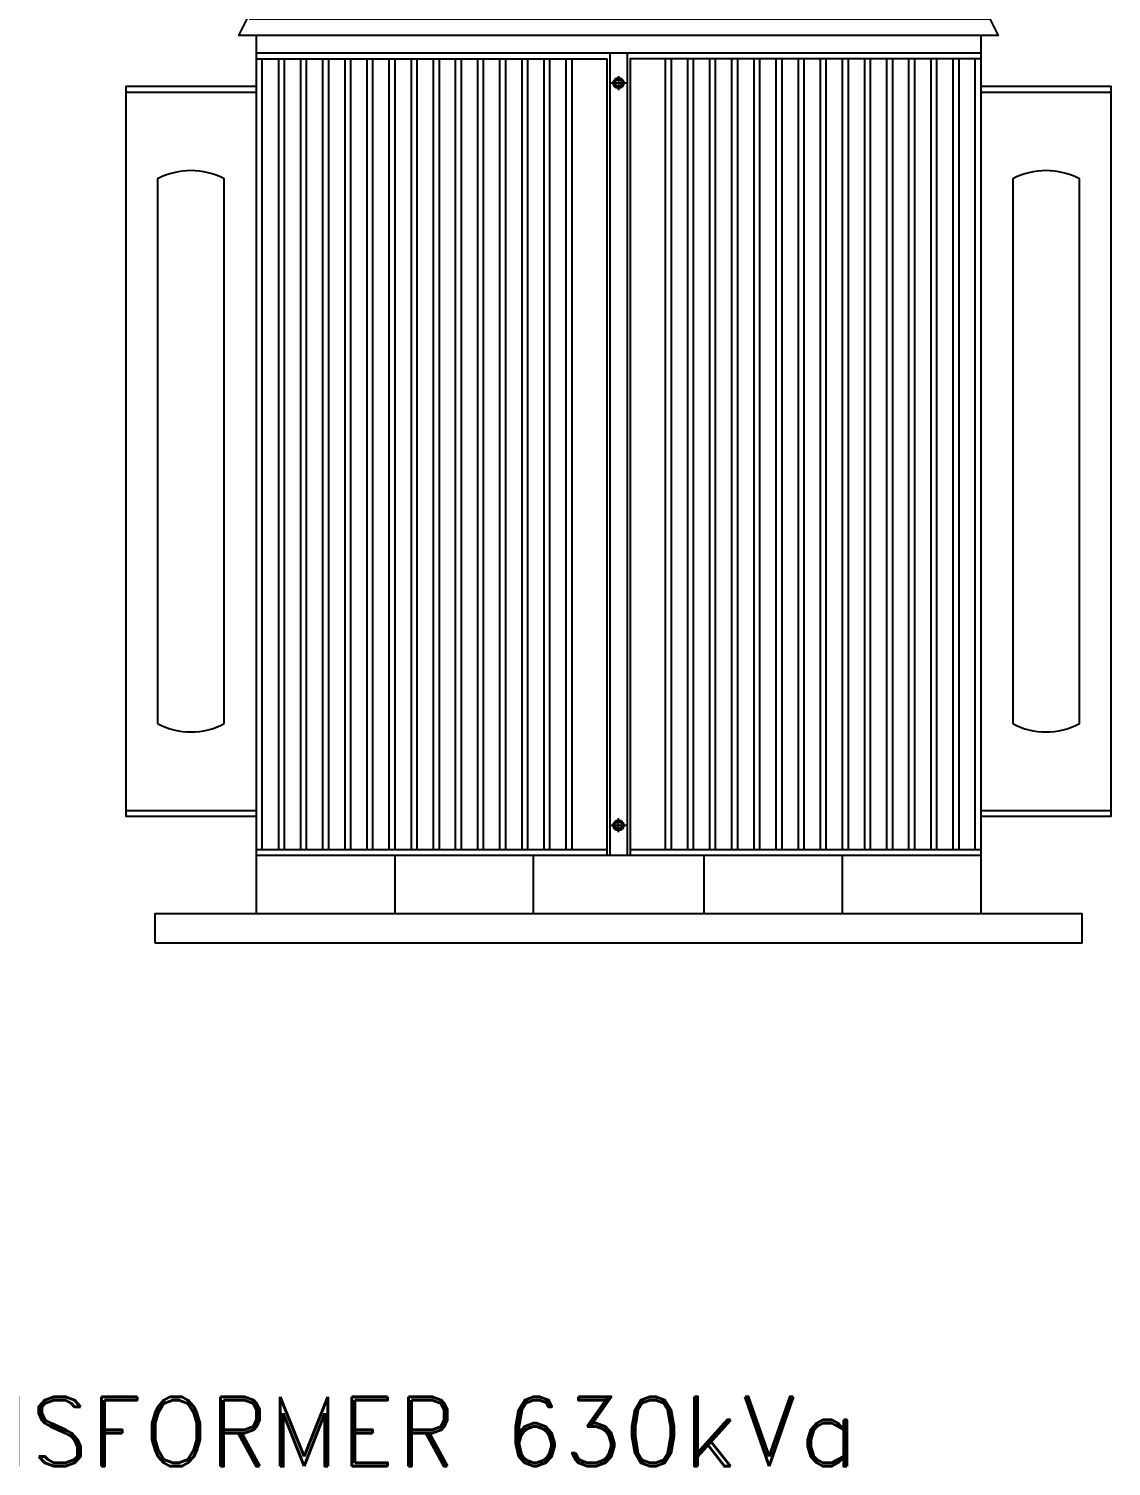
# Model space of a CAD drawing. Header units: millimetres. Extents: x 20927 to 53748, y 38421 to 54891.
# Drawn here: x 47485 to 49352, y 50584 to 53065 of the extents above; entities that cross this region are included whole.
import ezdxf
from ezdxf.enums import TextEntityAlignment as Align

# ---------------------------------------------------------------- set-up
doc = ezdxf.new("R2010")
doc.units = ezdxf.units.MM
doc.linetypes.add('CENTERX2', pattern=[101.6, 63.5, -12.7, 12.7, -12.7])
doc.layers.add('Btrans.', color=2, linetype='Continuous')
doc.layers.add('HIGHT', color=8, linetype='Continuous')
doc.styles.add('tx1', font='romand.shx')

msp = doc.modelspace()

# ---------------------------------------------------------------- linework, layer by layer
at = {"layer": 'Btrans.'}
for p, q in [((47877.3, 53052.8), (47877.3, 51537.5)), ((49127.3, 53052.8), (49127.3, 51537.5)), ((47877.3, 53022.8), (49127.3, 53022.8)), ((48487.3, 53022.8), (48487.3, 51638.5)), ((48517.3, 53022.8), (48517.3, 51638.5)), ((47652.3, 51715.8), (47877.3, 51715.8)), ((49127.3, 51715.8), (49352.3, 51715.8)), ((47877.3, 51648.1), (48482.3, 51648.1)), ((48522.3, 51648.1), (49127.3, 51648.1)), ((47877.3, 51638.5), (49127.3, 51638.5)), ((48116.3, 51638.5), (48116.3, 51537.5)), ((48355.3, 51638.5), (48355.3, 51537.5)), ((48649.3, 51638.5), (48649.3, 51537.5)), ((48888.3, 51638.5), (48888.3, 51537.5))]:
    msp.add_line(p, q, dxfattribs=at)
for points in [[(47865.4, 53081.7), (49142.9, 53081.7), (49157.3, 53052.8), (47847.3, 53052.8), (47861.8, 53081.7)], [(47877.3, 52965.2), (47652.3, 52965.2), (47652.3, 51705.8), (47877.3, 51705.8)], [(49127.3, 51705.8), (49352.3, 51705.8), (49352.3, 52965.2), (49127.3, 52965.2)], [(47652.3, 52955.2), (47877.3, 52955.2)], [(49127.3, 52955.2), (49352.3, 52955.2)]]:
    msp.add_lwpolyline(points, dxfattribs=at)
msp.add_lwpolyline([(47702.3, 51487.5), (49302.3, 51487.5), (49302.3, 51537.5), (47702.3, 51537.5)], close=True, dxfattribs=at)
at = {"layer": 'HIGHT'}
for p, q in [((47887.3, 53012.8), (47887.3, 51648.1)), ((47915.5, 53012.8), (47915.5, 51648.1)), ((47925.5, 53012.8), (47925.5, 51648.1)), ((47953.7, 53012.8), (47953.7, 51648.1)), ((47963.7, 53012.8), (47963.7, 51648.1)), ((47991.8, 53012.8), (47991.8, 51648.1)), ((48001.8, 53012.8), (48001.8, 51648.1)), ((48030, 53012.8), (48030, 51648.1)), ((48040, 53012.8), (48040, 51648.1)), ((48068.2, 53012.8), (48068.2, 51648.1)), ((48078.2, 53012.8), (48078.2, 51648.1)), ((48106.3, 53012.8), (48106.3, 51648.1)), ((48116.3, 53012.8), (48116.3, 51648.1)), ((48144.5, 53012.8), (48144.5, 51648.1)), ((48154.5, 53012.8), (48154.5, 51648.1)), ((48182.7, 53012.8), (48182.7, 51648.1)), ((48192.7, 53012.8), (48192.7, 51648.1)), ((48220.8, 53012.8), (48220.8, 51648.1)), ((48230.8, 53012.8), (48230.8, 51648.1)), ((48259, 53012.8), (48259, 51648.1)), ((48269, 53012.8), (48269, 51648.1)), ((48297.2, 53012.8), (48297.2, 51648.1)), ((48307.2, 53012.8), (48307.2, 51648.1)), ((48335.3, 53012.8), (48335.3, 51648.1)), ((48345.3, 53012.8), (48345.3, 51648.1)), ((48373.5, 53012.8), (48373.5, 51648.1)), ((48383.5, 53012.8), (48383.5, 51648.1)), ((48411.7, 53012.8), (48411.7, 51648.1)), ((48421.7, 53012.8), (48421.7, 51648.1)), ((48583, 53012.8), (48583, 51648.1)), ((48593, 53012.8), (48593, 51648.1)), ((48621.2, 53012.8), (48621.2, 51648.1)), ((48631.2, 53012.8), (48631.2, 51648.1)), ((48659.3, 53012.8), (48659.3, 51648.1)), ((48669.3, 53012.8), (48669.3, 51648.1)), ((48697.5, 53012.8), (48697.5, 51648.1)), ((48707.5, 53012.8), (48707.5, 51648.1)), ((48735.7, 53012.8), (48735.7, 51648.1)), ((48745.7, 53012.8), (48745.7, 51648.1)), ((48773.8, 53012.8), (48773.8, 51648.1)), ((48783.8, 53012.8), (48783.8, 51648.1)), ((48812, 53012.8), (48812, 51648.1)), ((48822, 53012.8), (48822, 51648.1)), ((48850.2, 53012.8), (48850.2, 51648.1)), ((48860.2, 53012.8), (48860.2, 51648.1)), ((48888.3, 53012.8), (48888.3, 51648.1)), ((48898.3, 53012.8), (48898.3, 51648.1)), ((48926.5, 53012.8), (48926.5, 51648.1)), ((48936.5, 53012.8), (48936.5, 51648.1)), ((48964.7, 53012.8), (48964.7, 51648.1)), ((48974.7, 53012.8), (48974.7, 51648.1)), ((49002.8, 53012.8), (49002.8, 51648.1)), ((49012.8, 53012.8), (49012.8, 51648.1)), ((49041, 53012.8), (49041, 51648.1)), ((49051, 53012.8), (49051, 51648.1)), ((49079.2, 53012.8), (49079.2, 51648.1)), ((49089.2, 53012.8), (49089.2, 51648.1)), ((49117.3, 53012.8), (49117.3, 51648.1))]:
    msp.add_line(p, q, dxfattribs=at)
at = {"layer": 'HIGHT', "linetype": 'CENTERX2'}
for p, q in [((48517.9, 52971), (48489.3, 52971)), ((48502.3, 52982.9), (48502.3, 52958.4)), ((48502.3, 51678.1), (48502.3, 51702.5)), ((48517.9, 51690), (48489.3, 51690))]:
    msp.add_line(p, q, dxfattribs=at)
at = {"layer": 'HIGHT'}
for points in [[(47877.3, 53012.8), (48482.3, 53012.8), (48482.3, 51638.5)], [(49127.3, 53012.8), (48522.3, 53012.8), (48522.3, 51638.5)]]:
    msp.add_lwpolyline(points, dxfattribs=at)
for points in [[(48502.3, 52962.1), (48510.1, 52966.5), (48510.1, 52975.5), (48502.3, 52979.9), (48494.6, 52975.5), (48494.6, 52966.5)], [(48502.3, 51698.9), (48510.1, 51694.4), (48510.1, 51685.5), (48502.3, 51681), (48494.6, 51685.5), (48494.6, 51694.4)]]:
    msp.add_lwpolyline(points, close=True, dxfattribs=at)
for points in [[(47822.3, 51865.5), (47822.3, 52805.5, 0.250027), (47707.3, 52805.5), (47707.3, 51865.5)], [(49297.3, 51865.5), (49297.3, 52805.5, 0.250027), (49182.3, 52805.5), (49182.3, 51865.5)]]:
    msp.add_lwpolyline(points, format="xyb", dxfattribs=at)
for centre, radius in [((48502.3, 52971), 8.95), ((48502.3, 52971), 5.9), ((48502.3, 51690), 8.95), ((48502.3, 51690), 5.9)]:
    msp.add_circle(centre, radius, dxfattribs=at)
for centre in [(47764.8, 51973.3), (49239.8, 51973.3)]:
    msp.add_arc(centre, 122.2, 241.9246, 298.0754, dxfattribs=at)

# ---------------------------------------------------------------- texts
at = {"layer": 'Btrans.', "style": 'tx1'}
msp.add_text('TRANSFORMER 630kVa', height=120, dxfattribs=at).set_placement((47998.5, 50644), align=Align.MIDDLE_CENTER)

doc.saveas('drawing.dxf')
